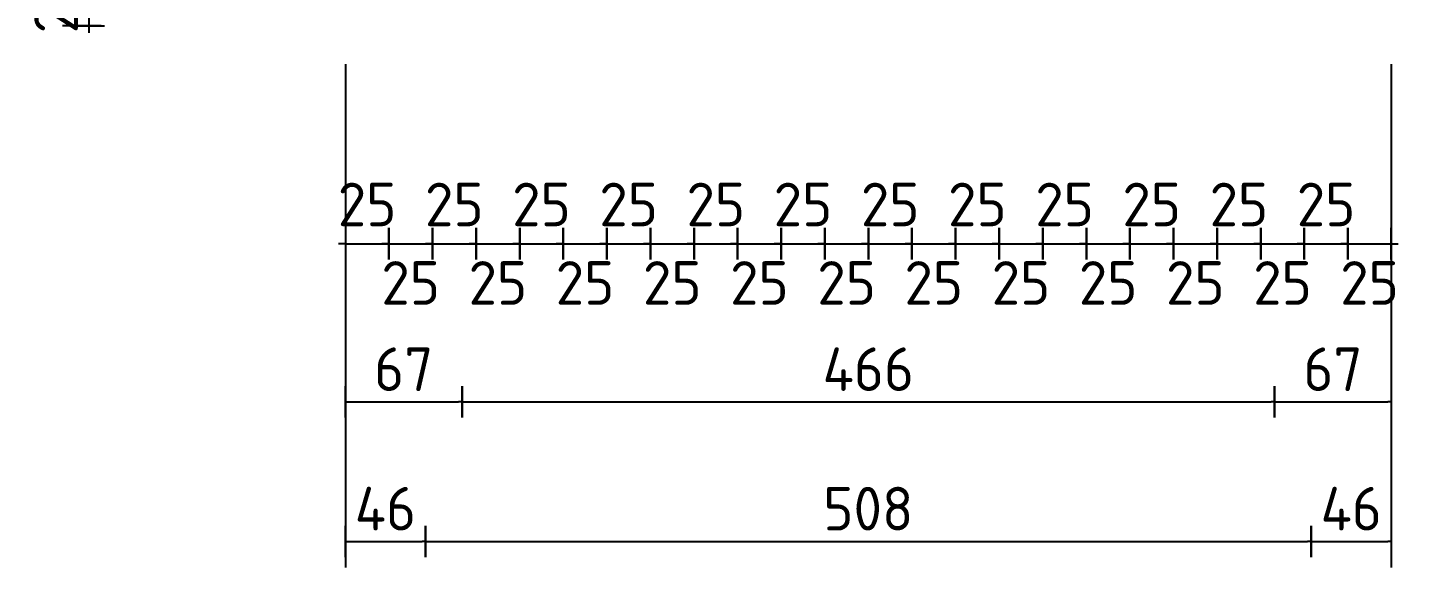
# Model space of a CAD drawing. Extents: x 0 to 420, y 0 to 297.
# Drawn here: x 143.2 to 222.1, y 137 to 168 of the extents above; entities that cross this region are included whole.
import ezdxf

# ---------------------------------------------------------------- set-up
doc = ezdxf.new("R2010")
doc.units = 0
doc.layers.get('0').update_dxf_attribs({"linetype": 'CONTINUOUS'})
doc.layers.get('DEFPOINTS').update_dxf_attribs({"linetype": 'CONTINUOUS'})
doc.layers.add('T25', color=1, linetype='CONTINUOUS')
doc.styles.add('ISO', font='iso3098b.shx')
doc.dimstyles.new('SIGNSDIM', dxfattribs={"dimtxt": 2.5, "dimasz": 0.2, "dimexe": 1.5, "dimexo": 2, "dimtad": 1, "dimdec": 4, "dimlfac": 10, "dimrnd": 1, "dimdsep": 46, "dimtxsty": 'ISO', "dimblk": 'SGNDIM', "dimcen": 2.5, "dimse2": 1, "dimadec": 0, "dimazin": 0, "dimtfac": 1, "dimtdec": 4, "dimtix": 1, "dimtmove": 0, "dimatfit": 3, "dimldrblk": 'SGNDIM', "dimfxl": 1, "dimtolj": 1, "dimtzin": 0, "dimarcsym": 0})

# ---------------------------------------------------------------- blocks, each defined once
blk = doc.blocks.new('SGNDIM')
for p, q in [((0, 4.5), (0, -4.5)), ((0, 0), (-1, 0))]:
    blk.add_line(p, q)
blk = doc.blocks.new('*D4')
at = {"layer": 'DEFPOINTS', "color": 0, "transparency": 16777216}
for p in [(161.464, 167.692), (168.158, 167.692), (168.158, 146.479)]:
    blk.add_point(p, dxfattribs=at)
at = {"layer": 'T25', "color": 0, "lineweight": -2, "transparency": 16777216}
for p, q in [((161.464, 165.692), (161.464, 144.979)), ((161.664, 146.479), (167.958, 146.479))]:
    blk.add_line(p, q, dxfattribs=at)
at = {"layer": 'T25', "color": 0, "lineweight": -2, "transparency": 16777216, "xscale": 0.2, "yscale": 0.2, "zscale": 0.2, "rotation": 180}
blk.add_blockref('SGNDIM', (161.464, 146.479), dxfattribs=at)
at = {"layer": 'T25', "color": 0, "lineweight": -2, "transparency": 16777216, "xscale": 0.2, "yscale": 0.2, "zscale": 0.2}
blk.add_blockref('SGNDIM', (168.158, 146.479), dxfattribs=at)
at = {"layer": 'T25', "color": 0, "transparency": 16777216, "insert": (164.811, 148.354), "char_height": 2.5, "attachment_point": 5, "style": 'ISO'}
blk.add_mtext('\\A1;67', dxfattribs=at)
blk = doc.blocks.new('*D5')
at = {"layer": 'DEFPOINTS', "color": 0, "transparency": 16777216}
for p in [(168.158, 167.692), (214.769, 167.692), (214.769, 146.479)]:
    blk.add_point(p, dxfattribs=at)
at = {"layer": 'T25', "color": 0, "lineweight": -2, "transparency": 16777216}
blk.add_line((168.358, 146.479), (214.569, 146.479), dxfattribs=at)
at = {"layer": 'T25', "color": 0, "lineweight": -2, "transparency": 16777216, "xscale": 0.2, "yscale": 0.2, "zscale": 0.2, "rotation": 180}
blk.add_blockref('SGNDIM', (168.158, 146.479), dxfattribs=at)
at = {"layer": 'T25', "color": 0, "lineweight": -2, "transparency": 16777216, "xscale": 0.2, "yscale": 0.2, "zscale": 0.2}
blk.add_blockref('SGNDIM', (214.769, 146.479), dxfattribs=at)
at = {"layer": 'T25', "color": 0, "transparency": 16777216, "insert": (191.464, 148.354), "char_height": 2.5, "attachment_point": 5, "style": 'ISO'}
blk.add_mtext('\\A1;466', dxfattribs=at)
blk = doc.blocks.new('*D6')
at = {"layer": 'DEFPOINTS', "color": 0, "transparency": 16777216}
for p in [(214.769, 167.692), (221.464, 167.692), (221.464, 146.479)]:
    blk.add_point(p, dxfattribs=at)
at = {"layer": 'T25', "color": 0, "lineweight": -2, "transparency": 16777216}
for p, q in [((221.464, 165.692), (221.464, 144.979)), ((214.969, 146.479), (221.264, 146.479))]:
    blk.add_line(p, q, dxfattribs=at)
at = {"layer": 'T25', "color": 0, "lineweight": -2, "transparency": 16777216, "xscale": 0.2, "yscale": 0.2, "zscale": 0.2, "rotation": 180}
blk.add_blockref('SGNDIM', (214.769, 146.479), dxfattribs=at)
at = {"layer": 'T25', "color": 0, "lineweight": -2, "transparency": 16777216, "xscale": 0.2, "yscale": 0.2, "zscale": 0.2}
blk.add_blockref('SGNDIM', (221.464, 146.479), dxfattribs=at)
at = {"layer": 'T25', "color": 0, "transparency": 16777216, "insert": (218.117, 148.354), "char_height": 2.5, "attachment_point": 5, "style": 'ISO'}
blk.add_mtext('\\A1;67', dxfattribs=at)
blk = doc.blocks.new('*D7')
at = {"layer": 'DEFPOINTS', "color": 0, "transparency": 16777216}
for p in [(161.464, 167.692), (166.062, 167.692), (166.062, 138.479)]:
    blk.add_point(p, dxfattribs=at)
at = {"layer": 'T25', "color": 0, "lineweight": -2, "transparency": 16777216}
for p, q in [((161.464, 165.692), (161.464, 136.979)), ((161.664, 138.479), (165.862, 138.479))]:
    blk.add_line(p, q, dxfattribs=at)
at = {"layer": 'T25', "color": 0, "lineweight": -2, "transparency": 16777216, "xscale": 0.2, "yscale": 0.2, "zscale": 0.2, "rotation": 180}
blk.add_blockref('SGNDIM', (161.464, 138.479), dxfattribs=at)
at = {"layer": 'T25', "color": 0, "lineweight": -2, "transparency": 16777216, "xscale": 0.2, "yscale": 0.2, "zscale": 0.2}
blk.add_blockref('SGNDIM', (166.062, 138.479), dxfattribs=at)
at = {"layer": 'T25', "color": 0, "transparency": 16777216, "insert": (163.763, 140.354), "char_height": 2.5, "attachment_point": 5, "style": 'ISO'}
blk.add_mtext('\\A1;46', dxfattribs=at)
blk = doc.blocks.new('*D8')
at = {"layer": 'DEFPOINTS', "color": 0, "transparency": 16777216}
for p in [(166.062, 167.692), (216.866, 167.692), (216.866, 138.479)]:
    blk.add_point(p, dxfattribs=at)
at = {"layer": 'T25', "color": 0, "lineweight": -2, "transparency": 16777216}
blk.add_line((166.262, 138.479), (216.666, 138.479), dxfattribs=at)
at = {"layer": 'T25', "color": 0, "lineweight": -2, "transparency": 16777216, "xscale": 0.2, "yscale": 0.2, "zscale": 0.2, "rotation": 180}
blk.add_blockref('SGNDIM', (166.062, 138.479), dxfattribs=at)
at = {"layer": 'T25', "color": 0, "lineweight": -2, "transparency": 16777216, "xscale": 0.2, "yscale": 0.2, "zscale": 0.2}
blk.add_blockref('SGNDIM', (216.866, 138.479), dxfattribs=at)
at = {"layer": 'T25', "color": 0, "transparency": 16777216, "insert": (191.464, 140.354), "char_height": 2.5, "attachment_point": 5, "style": 'ISO'}
blk.add_mtext('\\A1;508', dxfattribs=at)
blk = doc.blocks.new('*D9')
at = {"layer": 'DEFPOINTS', "color": 0, "transparency": 16777216}
for p in [(216.866, 167.692), (221.464, 167.692), (221.464, 138.479)]:
    blk.add_point(p, dxfattribs=at)
at = {"layer": 'T25', "color": 0, "lineweight": -2, "transparency": 16777216}
for p, q in [((221.464, 165.692), (221.464, 136.979)), ((217.066, 138.479), (221.264, 138.479))]:
    blk.add_line(p, q, dxfattribs=at)
at = {"layer": 'T25', "color": 0, "lineweight": -2, "transparency": 16777216, "xscale": 0.2, "yscale": 0.2, "zscale": 0.2, "rotation": 180}
blk.add_blockref('SGNDIM', (216.866, 138.479), dxfattribs=at)
at = {"layer": 'T25', "color": 0, "lineweight": -2, "transparency": 16777216, "xscale": 0.2, "yscale": 0.2, "zscale": 0.2}
blk.add_blockref('SGNDIM', (221.464, 138.479), dxfattribs=at)
at = {"layer": 'T25', "color": 0, "transparency": 16777216, "insert": (219.165, 140.354), "char_height": 2.5, "attachment_point": 5, "style": 'ISO'}
blk.add_mtext('\\A1;46', dxfattribs=at)
blk = doc.blocks.new('*D32')
at = {"layer": 'DEFPOINTS', "color": 0, "transparency": 16777216}
for p in [(161.464, 167.856), (163.962, 167.856), (163.962, 155.554)]:
    blk.add_point(p, dxfattribs=at)
at = {"layer": 'T25', "color": 0, "lineweight": -2, "transparency": 16777216}
for p, q in [((161.464, 165.856), (161.464, 154.054)), ((161.264, 155.554), (161.064, 155.554)), ((161.464, 155.554), (163.962, 155.554)), ((164.162, 155.554), (164.362, 155.554))]:
    blk.add_line(p, q, dxfattribs=at)
at = {"layer": 'T25', "color": 0, "lineweight": -2, "transparency": 16777216, "xscale": 0.2, "yscale": 0.2, "zscale": 0.2}
blk.add_blockref('SGNDIM', (161.464, 155.554), dxfattribs=at)
at = {"layer": 'T25', "color": 0, "lineweight": -2, "transparency": 16777216, "xscale": 0.2, "yscale": 0.2, "zscale": 0.2, "rotation": 180}
blk.add_blockref('SGNDIM', (163.962, 155.554), dxfattribs=at)
at = {"layer": 'T25', "color": 0, "transparency": 16777216, "insert": (162.713, 157.804), "char_height": 2.5, "attachment_point": 5, "style": 'ISO'}
blk.add_mtext('\\A1;25', dxfattribs=at)
blk = doc.blocks.new('*D33')
at = {"layer": 'DEFPOINTS', "color": 0, "transparency": 16777216}
for p in [(163.962, 156.224), (166.462, 156.224), (166.462, 155.554)]:
    blk.add_point(p, dxfattribs=at)
at = {"layer": 'T25', "color": 0, "lineweight": -2, "transparency": 16777216}
for p, q in [((163.762, 155.554), (163.562, 155.554)), ((163.962, 155.554), (166.462, 155.554)), ((166.662, 155.554), (166.862, 155.554))]:
    blk.add_line(p, q, dxfattribs=at)
at = {"layer": 'T25', "color": 0, "lineweight": -2, "transparency": 16777216, "xscale": 0.2, "yscale": 0.2, "zscale": 0.2}
blk.add_blockref('SGNDIM', (163.962, 155.554), dxfattribs=at)
at = {"layer": 'T25', "color": 0, "lineweight": -2, "transparency": 16777216, "xscale": 0.2, "yscale": 0.2, "zscale": 0.2, "rotation": 180}
blk.add_blockref('SGNDIM', (166.462, 155.554), dxfattribs=at)
at = {"layer": 'T25', "color": 0, "transparency": 16777216, "insert": (165.212, 153.304), "char_height": 2.5, "attachment_point": 5, "style": 'ISO'}
blk.add_mtext('\\A1;25', dxfattribs=at)
blk = doc.blocks.new('*D31')
at = {"layer": 'DEFPOINTS', "color": 0, "transparency": 16777216}
for p in [(218.966, 167.856), (221.464, 167.856), (221.464, 155.554)]:
    blk.add_point(p, dxfattribs=at)
at = {"layer": 'T25', "color": 0, "lineweight": -2, "transparency": 16777216}
for p, q in [((221.464, 165.856), (221.464, 154.054)), ((218.766, 155.554), (218.566, 155.554)), ((218.966, 155.554), (221.464, 155.554)), ((221.664, 155.554), (221.864, 155.554))]:
    blk.add_line(p, q, dxfattribs=at)
at = {"layer": 'T25', "color": 0, "lineweight": -2, "transparency": 16777216, "xscale": 0.2, "yscale": 0.2, "zscale": 0.2}
blk.add_blockref('SGNDIM', (218.966, 155.554), dxfattribs=at)
at = {"layer": 'T25', "color": 0, "lineweight": -2, "transparency": 16777216, "xscale": 0.2, "yscale": 0.2, "zscale": 0.2, "rotation": 180}
blk.add_blockref('SGNDIM', (221.464, 155.554), dxfattribs=at)
at = {"layer": 'T25', "color": 0, "transparency": 16777216, "insert": (220.215, 153.304), "char_height": 2.5, "attachment_point": 5, "style": 'ISO'}
blk.add_mtext('\\A1;25', dxfattribs=at)
blk = doc.blocks.new('*D37')
at = {"layer": 'DEFPOINTS', "color": 0, "transparency": 16777216}
for p in [(149.455, 170.554), (146.746, 168.054), (149.455, 168.054)]:
    blk.add_point(p, dxfattribs=at)
at = {"layer": 'T25', "color": 0, "lineweight": -2, "transparency": 16777216}
for p, q in [((146.746, 170.754), (146.746, 170.954)), ((146.746, 170.554), (146.746, 168.054)), ((147.455, 168.054), (145.246, 168.054)), ((146.746, 167.854), (146.746, 167.654))]:
    blk.add_line(p, q, dxfattribs=at)
at = {"layer": 'T25', "color": 0, "lineweight": -2, "transparency": 16777216, "xscale": 0.2, "yscale": 0.2, "zscale": 0.2}
for p, rotation in [((146.746, 170.554), 270), ((146.746, 168.054), 90)]:
    blk.add_blockref('SGNDIM', p, dxfattribs=dict(at, rotation=rotation))
at = {"layer": 'T25', "color": 0, "transparency": 16777216, "insert": (144.871, 169.304), "char_height": 2.5, "attachment_point": 5, "rotation": 90, "style": 'ISO'}
blk.add_mtext('\\A1;25', dxfattribs=at)
blk = doc.blocks.new('*D43')
at = {"layer": 'DEFPOINTS', "color": 0, "transparency": 16777216}
for p in [(166.462, 156.224), (168.963, 156.224), (168.963, 155.554)]:
    blk.add_point(p, dxfattribs=at)
at = {"layer": 'T25', "color": 0, "lineweight": -2, "transparency": 16777216}
for p, q in [((166.262, 155.554), (166.062, 155.554)), ((166.462, 155.554), (168.963, 155.554)), ((169.163, 155.554), (169.363, 155.554))]:
    blk.add_line(p, q, dxfattribs=at)
at = {"layer": 'T25', "color": 0, "lineweight": -2, "transparency": 16777216, "xscale": 0.2, "yscale": 0.2, "zscale": 0.2}
blk.add_blockref('SGNDIM', (166.462, 155.554), dxfattribs=at)
at = {"layer": 'T25', "color": 0, "lineweight": -2, "transparency": 16777216, "xscale": 0.2, "yscale": 0.2, "zscale": 0.2, "rotation": 180}
blk.add_blockref('SGNDIM', (168.963, 155.554), dxfattribs=at)
at = {"layer": 'T25', "color": 0, "transparency": 16777216, "insert": (167.713, 157.804), "char_height": 2.5, "attachment_point": 5, "style": 'ISO'}
blk.add_mtext('\\A1;25', dxfattribs=at)
blk = doc.blocks.new('*D44')
at = {"layer": 'DEFPOINTS', "color": 0, "transparency": 16777216}
for p in [(168.963, 156.224), (171.464, 156.224), (171.464, 155.554)]:
    blk.add_point(p, dxfattribs=at)
at = {"layer": 'T25', "color": 0, "lineweight": -2, "transparency": 16777216}
for p, q in [((168.763, 155.554), (168.563, 155.554)), ((168.963, 155.554), (171.464, 155.554)), ((171.664, 155.554), (171.864, 155.554))]:
    blk.add_line(p, q, dxfattribs=at)
at = {"layer": 'T25', "color": 0, "lineweight": -2, "transparency": 16777216, "xscale": 0.2, "yscale": 0.2, "zscale": 0.2}
blk.add_blockref('SGNDIM', (168.963, 155.554), dxfattribs=at)
at = {"layer": 'T25', "color": 0, "lineweight": -2, "transparency": 16777216, "xscale": 0.2, "yscale": 0.2, "zscale": 0.2, "rotation": 180}
blk.add_blockref('SGNDIM', (171.464, 155.554), dxfattribs=at)
at = {"layer": 'T25', "color": 0, "transparency": 16777216, "insert": (170.213, 153.304), "char_height": 2.5, "attachment_point": 5, "style": 'ISO'}
blk.add_mtext('\\A1;25', dxfattribs=at)
blk = doc.blocks.new('*D45')
at = {"layer": 'DEFPOINTS', "color": 0, "transparency": 16777216}
for p in [(171.464, 156.224), (173.964, 156.224), (173.964, 155.554)]:
    blk.add_point(p, dxfattribs=at)
at = {"layer": 'T25', "color": 0, "lineweight": -2, "transparency": 16777216}
for p, q in [((171.264, 155.554), (171.064, 155.554)), ((171.464, 155.554), (173.964, 155.554)), ((174.164, 155.554), (174.364, 155.554))]:
    blk.add_line(p, q, dxfattribs=at)
at = {"layer": 'T25', "color": 0, "lineweight": -2, "transparency": 16777216, "xscale": 0.2, "yscale": 0.2, "zscale": 0.2}
blk.add_blockref('SGNDIM', (171.464, 155.554), dxfattribs=at)
at = {"layer": 'T25', "color": 0, "lineweight": -2, "transparency": 16777216, "xscale": 0.2, "yscale": 0.2, "zscale": 0.2, "rotation": 180}
blk.add_blockref('SGNDIM', (173.964, 155.554), dxfattribs=at)
at = {"layer": 'T25', "color": 0, "transparency": 16777216, "insert": (172.714, 157.804), "char_height": 2.5, "attachment_point": 5, "style": 'ISO'}
blk.add_mtext('\\A1;25', dxfattribs=at)
blk = doc.blocks.new('*D46')
at = {"layer": 'DEFPOINTS', "color": 0, "transparency": 16777216}
for p in [(173.964, 156.224), (176.465, 156.224), (176.465, 155.554)]:
    blk.add_point(p, dxfattribs=at)
at = {"layer": 'T25', "color": 0, "lineweight": -2, "transparency": 16777216}
for p, q in [((173.764, 155.554), (173.564, 155.554)), ((173.964, 155.554), (176.465, 155.554)), ((176.665, 155.554), (176.865, 155.554))]:
    blk.add_line(p, q, dxfattribs=at)
at = {"layer": 'T25', "color": 0, "lineweight": -2, "transparency": 16777216, "xscale": 0.2, "yscale": 0.2, "zscale": 0.2}
blk.add_blockref('SGNDIM', (173.964, 155.554), dxfattribs=at)
at = {"layer": 'T25', "color": 0, "lineweight": -2, "transparency": 16777216, "xscale": 0.2, "yscale": 0.2, "zscale": 0.2, "rotation": 180}
blk.add_blockref('SGNDIM', (176.465, 155.554), dxfattribs=at)
at = {"layer": 'T25', "color": 0, "transparency": 16777216, "insert": (175.214, 153.304), "char_height": 2.5, "attachment_point": 5, "style": 'ISO'}
blk.add_mtext('\\A1;25', dxfattribs=at)
blk = doc.blocks.new('*D47')
at = {"layer": 'DEFPOINTS', "color": 0, "transparency": 16777216}
for p in [(176.465, 156.224), (178.965, 156.224), (178.965, 155.554)]:
    blk.add_point(p, dxfattribs=at)
at = {"layer": 'T25', "color": 0, "lineweight": -2, "transparency": 16777216}
for p, q in [((176.265, 155.554), (176.065, 155.554)), ((176.465, 155.554), (178.965, 155.554)), ((179.165, 155.554), (179.365, 155.554))]:
    blk.add_line(p, q, dxfattribs=at)
at = {"layer": 'T25', "color": 0, "lineweight": -2, "transparency": 16777216, "xscale": 0.2, "yscale": 0.2, "zscale": 0.2}
blk.add_blockref('SGNDIM', (176.465, 155.554), dxfattribs=at)
at = {"layer": 'T25', "color": 0, "lineweight": -2, "transparency": 16777216, "xscale": 0.2, "yscale": 0.2, "zscale": 0.2, "rotation": 180}
blk.add_blockref('SGNDIM', (178.965, 155.554), dxfattribs=at)
at = {"layer": 'T25', "color": 0, "transparency": 16777216, "insert": (177.715, 157.804), "char_height": 2.5, "attachment_point": 5, "style": 'ISO'}
blk.add_mtext('\\A1;25', dxfattribs=at)
blk = doc.blocks.new('*D48')
at = {"layer": 'DEFPOINTS', "color": 0, "transparency": 16777216}
for p in [(178.965, 156.224), (181.466, 156.224), (181.466, 155.554)]:
    blk.add_point(p, dxfattribs=at)
at = {"layer": 'T25', "color": 0, "lineweight": -2, "transparency": 16777216}
for p, q in [((178.765, 155.554), (178.565, 155.554)), ((178.965, 155.554), (181.466, 155.554)), ((181.666, 155.554), (181.866, 155.554))]:
    blk.add_line(p, q, dxfattribs=at)
at = {"layer": 'T25', "color": 0, "lineweight": -2, "transparency": 16777216, "xscale": 0.2, "yscale": 0.2, "zscale": 0.2}
blk.add_blockref('SGNDIM', (178.965, 155.554), dxfattribs=at)
at = {"layer": 'T25', "color": 0, "lineweight": -2, "transparency": 16777216, "xscale": 0.2, "yscale": 0.2, "zscale": 0.2, "rotation": 180}
blk.add_blockref('SGNDIM', (181.466, 155.554), dxfattribs=at)
at = {"layer": 'T25', "color": 0, "transparency": 16777216, "insert": (180.216, 153.304), "char_height": 2.5, "attachment_point": 5, "style": 'ISO'}
blk.add_mtext('\\A1;25', dxfattribs=at)
blk = doc.blocks.new('*D49')
at = {"layer": 'DEFPOINTS', "color": 0, "transparency": 16777216}
for p in [(181.466, 156.224), (183.967, 156.224), (183.967, 155.554)]:
    blk.add_point(p, dxfattribs=at)
at = {"layer": 'T25', "color": 0, "lineweight": -2, "transparency": 16777216}
for p, q in [((181.266, 155.554), (181.066, 155.554)), ((181.466, 155.554), (183.967, 155.554)), ((184.167, 155.554), (184.367, 155.554))]:
    blk.add_line(p, q, dxfattribs=at)
at = {"layer": 'T25', "color": 0, "lineweight": -2, "transparency": 16777216, "xscale": 0.2, "yscale": 0.2, "zscale": 0.2}
blk.add_blockref('SGNDIM', (181.466, 155.554), dxfattribs=at)
at = {"layer": 'T25', "color": 0, "lineweight": -2, "transparency": 16777216, "xscale": 0.2, "yscale": 0.2, "zscale": 0.2, "rotation": 180}
blk.add_blockref('SGNDIM', (183.967, 155.554), dxfattribs=at)
at = {"layer": 'T25', "color": 0, "transparency": 16777216, "insert": (182.716, 157.804), "char_height": 2.5, "attachment_point": 5, "style": 'ISO'}
blk.add_mtext('\\A1;25', dxfattribs=at)
blk = doc.blocks.new('*D50')
at = {"layer": 'DEFPOINTS', "color": 0, "transparency": 16777216}
for p in [(183.967, 156.224), (186.467, 156.224), (186.467, 155.554)]:
    blk.add_point(p, dxfattribs=at)
at = {"layer": 'T25', "color": 0, "lineweight": -2, "transparency": 16777216}
for p, q in [((183.767, 155.554), (183.567, 155.554)), ((183.967, 155.554), (186.467, 155.554)), ((186.667, 155.554), (186.867, 155.554))]:
    blk.add_line(p, q, dxfattribs=at)
at = {"layer": 'T25', "color": 0, "lineweight": -2, "transparency": 16777216, "xscale": 0.2, "yscale": 0.2, "zscale": 0.2}
blk.add_blockref('SGNDIM', (183.967, 155.554), dxfattribs=at)
at = {"layer": 'T25', "color": 0, "lineweight": -2, "transparency": 16777216, "xscale": 0.2, "yscale": 0.2, "zscale": 0.2, "rotation": 180}
blk.add_blockref('SGNDIM', (186.467, 155.554), dxfattribs=at)
at = {"layer": 'T25', "color": 0, "transparency": 16777216, "insert": (185.217, 153.304), "char_height": 2.5, "attachment_point": 5, "style": 'ISO'}
blk.add_mtext('\\A1;25', dxfattribs=at)
blk = doc.blocks.new('*D51')
at = {"layer": 'DEFPOINTS', "color": 0, "transparency": 16777216}
for p in [(186.467, 156.224), (188.968, 156.224), (188.968, 155.554)]:
    blk.add_point(p, dxfattribs=at)
at = {"layer": 'T25', "color": 0, "lineweight": -2, "transparency": 16777216}
for p, q in [((186.267, 155.554), (186.067, 155.554)), ((186.467, 155.554), (188.968, 155.554)), ((189.168, 155.554), (189.368, 155.554))]:
    blk.add_line(p, q, dxfattribs=at)
at = {"layer": 'T25', "color": 0, "lineweight": -2, "transparency": 16777216, "xscale": 0.2, "yscale": 0.2, "zscale": 0.2}
blk.add_blockref('SGNDIM', (186.467, 155.554), dxfattribs=at)
at = {"layer": 'T25', "color": 0, "lineweight": -2, "transparency": 16777216, "xscale": 0.2, "yscale": 0.2, "zscale": 0.2, "rotation": 180}
blk.add_blockref('SGNDIM', (188.968, 155.554), dxfattribs=at)
at = {"layer": 'T25', "color": 0, "transparency": 16777216, "insert": (187.717, 157.804), "char_height": 2.5, "attachment_point": 5, "style": 'ISO'}
blk.add_mtext('\\A1;25', dxfattribs=at)
blk = doc.blocks.new('*D52')
at = {"layer": 'DEFPOINTS', "color": 0, "transparency": 16777216}
for p in [(188.968, 156.224), (191.468, 156.224), (191.468, 155.554)]:
    blk.add_point(p, dxfattribs=at)
at = {"layer": 'T25', "color": 0, "lineweight": -2, "transparency": 16777216}
for p, q in [((188.768, 155.554), (188.568, 155.554)), ((188.968, 155.554), (191.468, 155.554)), ((191.668, 155.554), (191.868, 155.554))]:
    blk.add_line(p, q, dxfattribs=at)
at = {"layer": 'T25', "color": 0, "lineweight": -2, "transparency": 16777216, "xscale": 0.2, "yscale": 0.2, "zscale": 0.2}
blk.add_blockref('SGNDIM', (188.968, 155.554), dxfattribs=at)
at = {"layer": 'T25', "color": 0, "lineweight": -2, "transparency": 16777216, "xscale": 0.2, "yscale": 0.2, "zscale": 0.2, "rotation": 180}
blk.add_blockref('SGNDIM', (191.468, 155.554), dxfattribs=at)
at = {"layer": 'T25', "color": 0, "transparency": 16777216, "insert": (190.218, 153.304), "char_height": 2.5, "attachment_point": 5, "style": 'ISO'}
blk.add_mtext('\\A1;25', dxfattribs=at)
blk = doc.blocks.new('*D53')
at = {"layer": 'DEFPOINTS', "color": 0, "transparency": 16777216}
for p in [(191.468, 156.224), (193.969, 156.224), (193.969, 155.554)]:
    blk.add_point(p, dxfattribs=at)
at = {"layer": 'T25', "color": 0, "lineweight": -2, "transparency": 16777216}
for p, q in [((191.268, 155.554), (191.068, 155.554)), ((191.468, 155.554), (193.969, 155.554)), ((194.169, 155.554), (194.369, 155.554))]:
    blk.add_line(p, q, dxfattribs=at)
at = {"layer": 'T25', "color": 0, "lineweight": -2, "transparency": 16777216, "xscale": 0.2, "yscale": 0.2, "zscale": 0.2}
blk.add_blockref('SGNDIM', (191.468, 155.554), dxfattribs=at)
at = {"layer": 'T25', "color": 0, "lineweight": -2, "transparency": 16777216, "xscale": 0.2, "yscale": 0.2, "zscale": 0.2, "rotation": 180}
blk.add_blockref('SGNDIM', (193.969, 155.554), dxfattribs=at)
at = {"layer": 'T25', "color": 0, "transparency": 16777216, "insert": (192.719, 157.804), "char_height": 2.5, "attachment_point": 5, "style": 'ISO'}
blk.add_mtext('\\A1;25', dxfattribs=at)
blk = doc.blocks.new('*D54')
at = {"layer": 'DEFPOINTS', "color": 0, "transparency": 16777216}
for p in [(193.969, 156.224), (196.47, 156.224), (196.47, 155.554)]:
    blk.add_point(p, dxfattribs=at)
at = {"layer": 'T25', "color": 0, "lineweight": -2, "transparency": 16777216}
for p, q in [((193.769, 155.554), (193.569, 155.554)), ((193.969, 155.554), (196.47, 155.554)), ((196.67, 155.554), (196.87, 155.554))]:
    blk.add_line(p, q, dxfattribs=at)
at = {"layer": 'T25', "color": 0, "lineweight": -2, "transparency": 16777216, "xscale": 0.2, "yscale": 0.2, "zscale": 0.2}
blk.add_blockref('SGNDIM', (193.969, 155.554), dxfattribs=at)
at = {"layer": 'T25', "color": 0, "lineweight": -2, "transparency": 16777216, "xscale": 0.2, "yscale": 0.2, "zscale": 0.2, "rotation": 180}
blk.add_blockref('SGNDIM', (196.47, 155.554), dxfattribs=at)
at = {"layer": 'T25', "color": 0, "transparency": 16777216, "insert": (195.219, 153.304), "char_height": 2.5, "attachment_point": 5, "style": 'ISO'}
blk.add_mtext('\\A1;25', dxfattribs=at)
blk = doc.blocks.new('*D55')
at = {"layer": 'DEFPOINTS', "color": 0, "transparency": 16777216}
for p in [(196.47, 156.224), (198.97, 156.224), (198.97, 155.554)]:
    blk.add_point(p, dxfattribs=at)
at = {"layer": 'T25', "color": 0, "lineweight": -2, "transparency": 16777216}
for p, q in [((196.27, 155.554), (196.07, 155.554)), ((196.47, 155.554), (198.97, 155.554)), ((199.17, 155.554), (199.37, 155.554))]:
    blk.add_line(p, q, dxfattribs=at)
at = {"layer": 'T25', "color": 0, "lineweight": -2, "transparency": 16777216, "xscale": 0.2, "yscale": 0.2, "zscale": 0.2}
blk.add_blockref('SGNDIM', (196.47, 155.554), dxfattribs=at)
at = {"layer": 'T25', "color": 0, "lineweight": -2, "transparency": 16777216, "xscale": 0.2, "yscale": 0.2, "zscale": 0.2, "rotation": 180}
blk.add_blockref('SGNDIM', (198.97, 155.554), dxfattribs=at)
at = {"layer": 'T25', "color": 0, "transparency": 16777216, "insert": (197.72, 157.804), "char_height": 2.5, "attachment_point": 5, "style": 'ISO'}
blk.add_mtext('\\A1;25', dxfattribs=at)
blk = doc.blocks.new('*D56')
at = {"layer": 'DEFPOINTS', "color": 0, "transparency": 16777216}
for p in [(198.97, 156.224), (201.471, 156.224), (201.471, 155.554)]:
    blk.add_point(p, dxfattribs=at)
at = {"layer": 'T25', "color": 0, "lineweight": -2, "transparency": 16777216}
for p, q in [((198.77, 155.554), (198.57, 155.554)), ((198.97, 155.554), (201.471, 155.554)), ((201.671, 155.554), (201.871, 155.554))]:
    blk.add_line(p, q, dxfattribs=at)
at = {"layer": 'T25', "color": 0, "lineweight": -2, "transparency": 16777216, "xscale": 0.2, "yscale": 0.2, "zscale": 0.2}
blk.add_blockref('SGNDIM', (198.97, 155.554), dxfattribs=at)
at = {"layer": 'T25', "color": 0, "lineweight": -2, "transparency": 16777216, "xscale": 0.2, "yscale": 0.2, "zscale": 0.2, "rotation": 180}
blk.add_blockref('SGNDIM', (201.471, 155.554), dxfattribs=at)
at = {"layer": 'T25', "color": 0, "transparency": 16777216, "insert": (200.22, 153.304), "char_height": 2.5, "attachment_point": 5, "style": 'ISO'}
blk.add_mtext('\\A1;25', dxfattribs=at)
blk = doc.blocks.new('*D57')
at = {"layer": 'DEFPOINTS', "color": 0, "transparency": 16777216}
for p in [(201.471, 156.224), (203.971, 156.224), (203.971, 155.554)]:
    blk.add_point(p, dxfattribs=at)
at = {"layer": 'T25', "color": 0, "lineweight": -2, "transparency": 16777216}
for p, q in [((201.271, 155.554), (201.071, 155.554)), ((201.471, 155.554), (203.971, 155.554)), ((204.171, 155.554), (204.371, 155.554))]:
    blk.add_line(p, q, dxfattribs=at)
at = {"layer": 'T25', "color": 0, "lineweight": -2, "transparency": 16777216, "xscale": 0.2, "yscale": 0.2, "zscale": 0.2}
blk.add_blockref('SGNDIM', (201.471, 155.554), dxfattribs=at)
at = {"layer": 'T25', "color": 0, "lineweight": -2, "transparency": 16777216, "xscale": 0.2, "yscale": 0.2, "zscale": 0.2, "rotation": 180}
blk.add_blockref('SGNDIM', (203.971, 155.554), dxfattribs=at)
at = {"layer": 'T25', "color": 0, "transparency": 16777216, "insert": (202.721, 157.804), "char_height": 2.5, "attachment_point": 5, "style": 'ISO'}
blk.add_mtext('\\A1;25', dxfattribs=at)
blk = doc.blocks.new('*D58')
at = {"layer": 'DEFPOINTS', "color": 0, "transparency": 16777216}
for p in [(203.971, 156.224), (206.472, 156.224), (206.472, 155.554)]:
    blk.add_point(p, dxfattribs=at)
at = {"layer": 'T25', "color": 0, "lineweight": -2, "transparency": 16777216}
for p, q in [((203.771, 155.554), (203.571, 155.554)), ((203.971, 155.554), (206.472, 155.554)), ((206.672, 155.554), (206.872, 155.554))]:
    blk.add_line(p, q, dxfattribs=at)
at = {"layer": 'T25', "color": 0, "lineweight": -2, "transparency": 16777216, "xscale": 0.2, "yscale": 0.2, "zscale": 0.2}
blk.add_blockref('SGNDIM', (203.971, 155.554), dxfattribs=at)
at = {"layer": 'T25', "color": 0, "lineweight": -2, "transparency": 16777216, "xscale": 0.2, "yscale": 0.2, "zscale": 0.2, "rotation": 180}
blk.add_blockref('SGNDIM', (206.472, 155.554), dxfattribs=at)
at = {"layer": 'T25', "color": 0, "transparency": 16777216, "insert": (205.222, 153.304), "char_height": 2.5, "attachment_point": 5, "style": 'ISO'}
blk.add_mtext('\\A1;25', dxfattribs=at)
blk = doc.blocks.new('*D59')
at = {"layer": 'DEFPOINTS', "color": 0, "transparency": 16777216}
for p in [(206.472, 156.224), (208.973, 156.224), (208.973, 155.554)]:
    blk.add_point(p, dxfattribs=at)
at = {"layer": 'T25', "color": 0, "lineweight": -2, "transparency": 16777216}
for p, q in [((206.272, 155.554), (206.072, 155.554)), ((206.472, 155.554), (208.973, 155.554)), ((209.173, 155.554), (209.373, 155.554))]:
    blk.add_line(p, q, dxfattribs=at)
at = {"layer": 'T25', "color": 0, "lineweight": -2, "transparency": 16777216, "xscale": 0.2, "yscale": 0.2, "zscale": 0.2}
blk.add_blockref('SGNDIM', (206.472, 155.554), dxfattribs=at)
at = {"layer": 'T25', "color": 0, "lineweight": -2, "transparency": 16777216, "xscale": 0.2, "yscale": 0.2, "zscale": 0.2, "rotation": 180}
blk.add_blockref('SGNDIM', (208.973, 155.554), dxfattribs=at)
at = {"layer": 'T25', "color": 0, "transparency": 16777216, "insert": (207.722, 157.804), "char_height": 2.5, "attachment_point": 5, "style": 'ISO'}
blk.add_mtext('\\A1;25', dxfattribs=at)
blk = doc.blocks.new('*D60')
at = {"layer": 'DEFPOINTS', "color": 0, "transparency": 16777216}
for p in [(208.973, 156.224), (211.473, 156.224), (211.473, 155.554)]:
    blk.add_point(p, dxfattribs=at)
at = {"layer": 'T25', "color": 0, "lineweight": -2, "transparency": 16777216}
for p, q in [((208.773, 155.554), (208.573, 155.554)), ((208.973, 155.554), (211.473, 155.554)), ((211.673, 155.554), (211.873, 155.554))]:
    blk.add_line(p, q, dxfattribs=at)
at = {"layer": 'T25', "color": 0, "lineweight": -2, "transparency": 16777216, "xscale": 0.2, "yscale": 0.2, "zscale": 0.2}
blk.add_blockref('SGNDIM', (208.973, 155.554), dxfattribs=at)
at = {"layer": 'T25', "color": 0, "lineweight": -2, "transparency": 16777216, "xscale": 0.2, "yscale": 0.2, "zscale": 0.2, "rotation": 180}
blk.add_blockref('SGNDIM', (211.473, 155.554), dxfattribs=at)
at = {"layer": 'T25', "color": 0, "transparency": 16777216, "insert": (210.223, 153.304), "char_height": 2.5, "attachment_point": 5, "style": 'ISO'}
blk.add_mtext('\\A1;25', dxfattribs=at)
blk = doc.blocks.new('*D61')
at = {"layer": 'DEFPOINTS', "color": 0, "transparency": 16777216}
for p in [(211.473, 156.224), (213.974, 156.224), (213.974, 155.554)]:
    blk.add_point(p, dxfattribs=at)
at = {"layer": 'T25', "color": 0, "lineweight": -2, "transparency": 16777216}
for p, q in [((211.273, 155.554), (211.073, 155.554)), ((211.473, 155.554), (213.974, 155.554)), ((214.174, 155.554), (214.374, 155.554))]:
    blk.add_line(p, q, dxfattribs=at)
at = {"layer": 'T25', "color": 0, "lineweight": -2, "transparency": 16777216, "xscale": 0.2, "yscale": 0.2, "zscale": 0.2}
blk.add_blockref('SGNDIM', (211.473, 155.554), dxfattribs=at)
at = {"layer": 'T25', "color": 0, "lineweight": -2, "transparency": 16777216, "xscale": 0.2, "yscale": 0.2, "zscale": 0.2, "rotation": 180}
blk.add_blockref('SGNDIM', (213.974, 155.554), dxfattribs=at)
at = {"layer": 'T25', "color": 0, "transparency": 16777216, "insert": (212.723, 157.804), "char_height": 2.5, "attachment_point": 5, "style": 'ISO'}
blk.add_mtext('\\A1;25', dxfattribs=at)
blk = doc.blocks.new('*D62')
at = {"layer": 'DEFPOINTS', "color": 0, "transparency": 16777216}
for p in [(213.974, 156.224), (216.474, 156.224), (216.474, 155.554)]:
    blk.add_point(p, dxfattribs=at)
at = {"layer": 'T25', "color": 0, "lineweight": -2, "transparency": 16777216}
for p, q in [((213.774, 155.554), (213.574, 155.554)), ((213.974, 155.554), (216.474, 155.554)), ((216.674, 155.554), (216.874, 155.554))]:
    blk.add_line(p, q, dxfattribs=at)
at = {"layer": 'T25', "color": 0, "lineweight": -2, "transparency": 16777216, "xscale": 0.2, "yscale": 0.2, "zscale": 0.2}
blk.add_blockref('SGNDIM', (213.974, 155.554), dxfattribs=at)
at = {"layer": 'T25', "color": 0, "lineweight": -2, "transparency": 16777216, "xscale": 0.2, "yscale": 0.2, "zscale": 0.2, "rotation": 180}
blk.add_blockref('SGNDIM', (216.474, 155.554), dxfattribs=at)
at = {"layer": 'T25', "color": 0, "transparency": 16777216, "insert": (215.224, 153.304), "char_height": 2.5, "attachment_point": 5, "style": 'ISO'}
blk.add_mtext('\\A1;25', dxfattribs=at)
blk = doc.blocks.new('*D63')
at = {"layer": 'DEFPOINTS', "color": 0, "transparency": 16777216}
for p in [(216.474, 156.224), (218.975, 156.224), (218.975, 155.554)]:
    blk.add_point(p, dxfattribs=at)
at = {"layer": 'T25', "color": 0, "lineweight": -2, "transparency": 16777216}
for p, q in [((216.274, 155.554), (216.074, 155.554)), ((216.474, 155.554), (218.975, 155.554)), ((219.175, 155.554), (219.375, 155.554))]:
    blk.add_line(p, q, dxfattribs=at)
at = {"layer": 'T25', "color": 0, "lineweight": -2, "transparency": 16777216, "xscale": 0.2, "yscale": 0.2, "zscale": 0.2}
blk.add_blockref('SGNDIM', (216.474, 155.554), dxfattribs=at)
at = {"layer": 'T25', "color": 0, "lineweight": -2, "transparency": 16777216, "xscale": 0.2, "yscale": 0.2, "zscale": 0.2, "rotation": 180}
blk.add_blockref('SGNDIM', (218.975, 155.554), dxfattribs=at)
at = {"layer": 'T25', "color": 0, "transparency": 16777216, "insert": (217.725, 157.804), "char_height": 2.5, "attachment_point": 5, "style": 'ISO'}
blk.add_mtext('\\A1;25', dxfattribs=at)

msp = doc.modelspace()

# ---------------------------------------------------------------- dimensions: what is measured, and where the dimension line sits
at = {"layer": 'T25'}
dim = msp.add_linear_dim(base=(146.745588, 168.05387), p1=(149.455266, 170.55387), p2=(149.455266, 168.05387), angle=90, dimstyle='SIGNSDIM', override={"dimse1": 1, "dimse2": 0}, dxfattribs=at)
dim.commit()
dim.dimension.update_dxf_attribs({"geometry": '*D37', "text_midpoint": (144.870588, 169.30387)})
for base, p1, p2, override, picture, middle in [((163.961702, 155.55387), (161.463796, 167.855959), (163.961702, 167.855959), {"dimgap": 1}, '*D32', (162.712749, 157.80387)), ((216.865891, 138.479484), (166.061701, 167.69178), (216.865891, 167.69178), {"dimse1": 1}, '*D8', (191.463796, 140.354484)), ((214.769407, 146.479484), (168.158185, 167.69178), (214.769407, 167.69178), {"dimse1": 1}, '*D5', (191.463796, 148.354484)), ((221.463796, 146.479484), (214.769407, 167.69178), (221.463796, 167.69178), {"dimse1": 1, "dimse2": 0}, '*D6', (218.116601, 148.354484)), ((221.4637959, 138.4794842), (216.8658911, 167.6917798), (221.4637959, 167.6917798), {"dimse1": 1, "dimse2": 0}, '*D9', (219.1648435, 140.3544842)), ((221.463796, 155.55387), (218.96589, 167.855959), (221.463796, 167.855959), {"dimgap": 1, "dimtad": 4, "dimse1": 1, "dimse2": 0}, '*D31', (220.214843, 153.30387)), ((168.962906, 155.55387), (166.462304, 156.224471), (168.962906, 156.224471), {"dimgap": 1, "dimse1": 1}, '*D43', (167.712605, 157.80387)), ((173.96411, 155.55387), (171.463508, 156.224471), (173.96411, 156.224471), {"dimgap": 1, "dimse1": 1}, '*D45', (172.713809, 157.80387)), ((178.965314, 155.55387), (176.464712, 156.224471), (178.965314, 156.224471), {"dimgap": 1, "dimse1": 1}, '*D47', (177.715013, 157.80387)), ((183.966518, 155.55387), (181.465916, 156.224471), (183.966518, 156.224471), {"dimgap": 1, "dimse1": 1}, '*D49', (182.716217, 157.80387)), ((188.967723, 155.55387), (186.467121, 156.224471), (188.967723, 156.224471), {"dimgap": 1, "dimse1": 1}, '*D51', (187.717422, 157.80387)), ((193.968927, 155.55387), (191.468325, 156.224471), (193.968927, 156.224471), {"dimgap": 1, "dimse1": 1}, '*D53', (192.718626, 157.80387)), ((198.970131, 155.55387), (196.469529, 156.224471), (198.970131, 156.224471), {"dimgap": 1, "dimse1": 1}, '*D55', (197.71983, 157.80387)), ((203.971335, 155.55387), (201.470733, 156.224471), (203.971335, 156.224471), {"dimgap": 1, "dimse1": 1}, '*D57', (202.721034, 157.80387)), ((208.972539, 155.55387), (206.471937, 156.224471), (208.972539, 156.224471), {"dimgap": 1, "dimse1": 1}, '*D59', (207.722238, 157.80387)), ((213.973743, 155.55387), (211.473141, 156.224471), (213.973743, 156.224471), {"dimgap": 1, "dimse1": 1}, '*D61', (212.723442, 157.80387)), ((218.974947, 155.55387), (216.474345, 156.224471), (218.974947, 156.224471), {"dimgap": 1, "dimse1": 1}, '*D63', (217.724646, 157.80387)), ((166.462304, 155.55387), (163.961702, 156.224471), (166.462304, 156.224471), {"dimgap": 1, "dimtad": 4, "dimse1": 1}, '*D33', (165.212003, 153.30387)), ((171.463508, 155.55387), (168.962906, 156.224471), (171.463508, 156.224471), {"dimgap": 1, "dimtad": 4, "dimse1": 1}, '*D44', (170.213207, 153.30387)), ((176.464712, 155.55387), (173.96411, 156.224471), (176.464712, 156.224471), {"dimgap": 1, "dimtad": 4, "dimse1": 1}, '*D46', (175.214411, 153.30387)), ((181.465916, 155.55387), (178.965314, 156.224471), (181.465916, 156.224471), {"dimgap": 1, "dimtad": 4, "dimse1": 1}, '*D48', (180.215615, 153.30387)), ((186.467121, 155.55387), (183.966518, 156.224471), (186.467121, 156.224471), {"dimgap": 1, "dimtad": 4, "dimse1": 1}, '*D50', (185.216819, 153.30387)), ((191.468325, 155.55387), (188.967723, 156.224471), (191.468325, 156.224471), {"dimgap": 1, "dimtad": 4, "dimse1": 1}, '*D52', (190.218024, 153.30387)), ((196.469529, 155.55387), (193.968927, 156.224471), (196.469529, 156.224471), {"dimgap": 1, "dimtad": 4, "dimse1": 1}, '*D54', (195.219228, 153.30387)), ((201.470733, 155.55387), (198.970131, 156.224471), (201.470733, 156.224471), {"dimgap": 1, "dimtad": 4, "dimse1": 1}, '*D56', (200.220432, 153.30387)), ((206.471937, 155.55387), (203.971335, 156.224471), (206.471937, 156.224471), {"dimgap": 1, "dimtad": 4, "dimse1": 1}, '*D58', (205.221636, 153.30387)), ((211.473141, 155.55387), (208.972539, 156.224471), (211.473141, 156.224471), {"dimgap": 1, "dimtad": 4, "dimse1": 1}, '*D60', (210.22284, 153.30387)), ((216.474345, 155.55387), (213.973743, 156.224471), (216.474345, 156.224471), {"dimgap": 1, "dimtad": 4, "dimse1": 1}, '*D62', (215.224044, 153.30387))]:
    dim = msp.add_linear_dim(base=base, p1=p1, p2=p2, dimstyle='SIGNSDIM', override=override, dxfattribs=at)
    dim.commit()
    dim.dimension.update_dxf_attribs({"geometry": picture, "text_midpoint": middle})
for base, p1, p2, picture, middle in [((168.158185, 146.479484), (161.463796, 167.69178), (168.158185, 167.69178), '*D4', (164.810991, 148.354484)), ((166.0617008, 138.4794842), (161.4637959, 167.6917798), (166.0617008, 167.6917798), '*D7', (163.7627483, 140.3544842))]:
    dim = msp.add_linear_dim(base=base, p1=p1, p2=p2, dimstyle='SIGNSDIM', dxfattribs=at)
    dim.commit()
    dim.dimension.update_dxf_attribs({"geometry": picture, "text_midpoint": middle})

doc.saveas('drawing.dxf')
